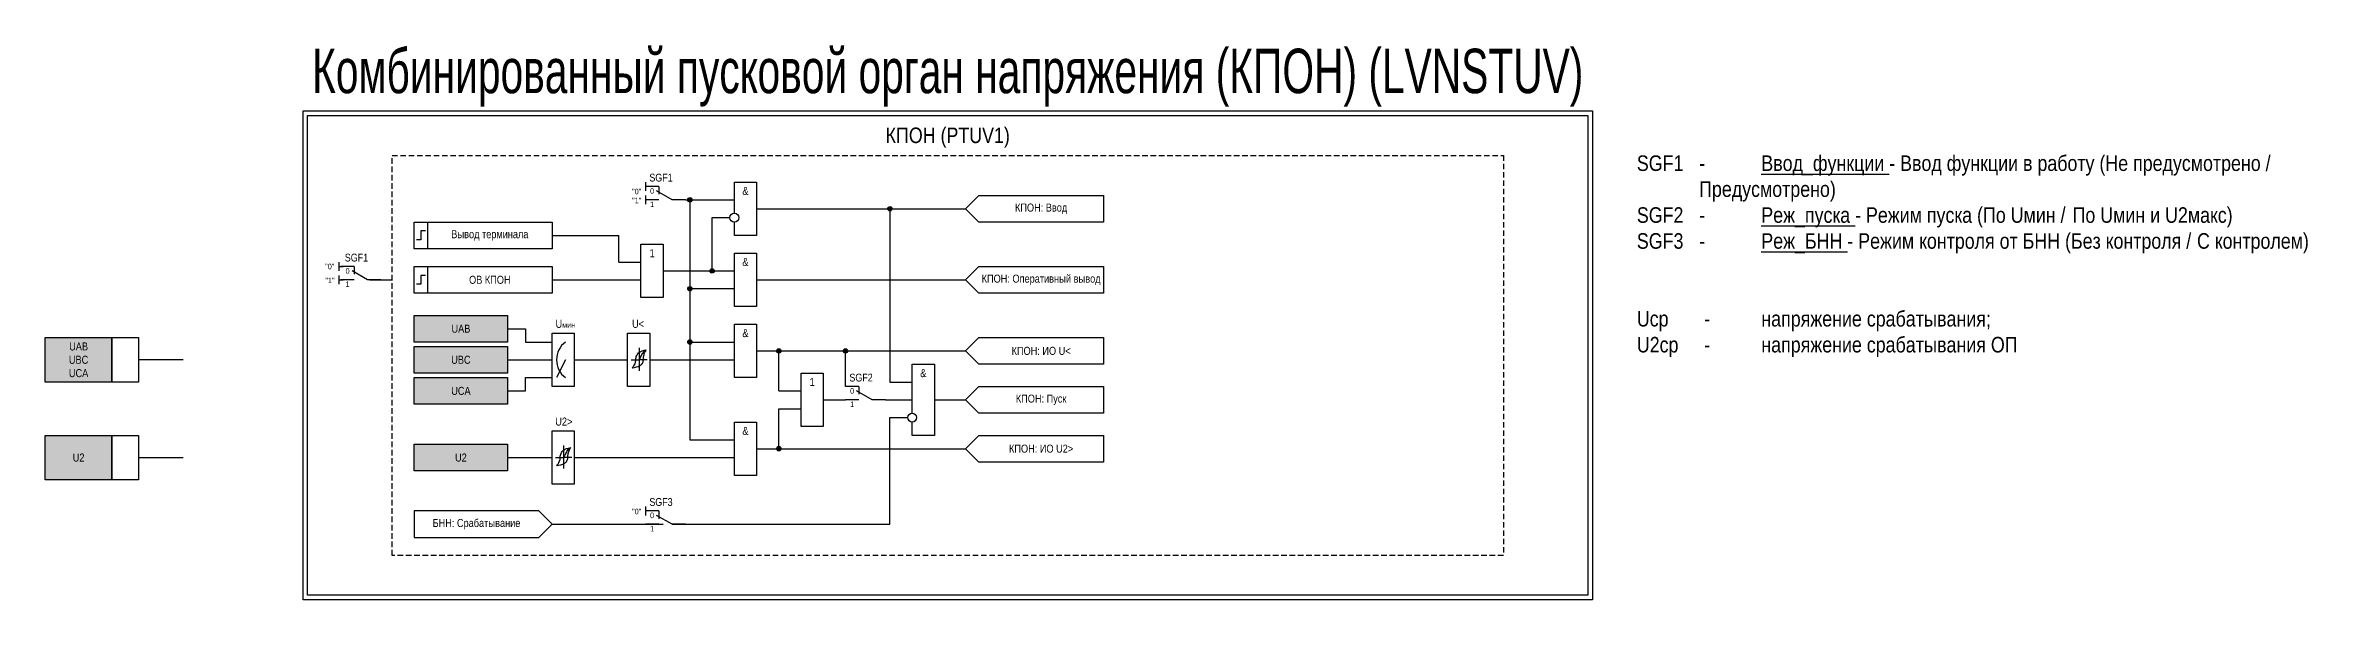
# Model space of a CAD drawing. Header units: millimetres. Extents: x -1768 to 451, y 0 to 125.
# Drawn here: x -58 to 451, y 0 to 125 of the extents above; entities that cross this region are included whole.
import ezdxf
from ezdxf.enums import TextEntityAlignment as Align

# ---------------------------------------------------------------- set-up
doc = ezdxf.new("R2010")
doc.units = ezdxf.units.MM
doc.linetypes.add('штриховая2', pattern=[0.375, 0.25, -0.125])
doc.layers.add('Основная', color=7, linetype='Continuous')
doc.styles.add('1.8_Gost_RD', font='ARIALN.TTF', dxfattribs={"height": 1.8})
doc.styles.add('2.5_Gost_RD', font='ARIALN.TTF', dxfattribs={"height": 2.5})
doc.styles.add('3.5_Gost_RD', font='ARIALN.TTF', dxfattribs={"height": 3.5})
doc.styles.add('Вывод', font='ARIALN.TTF', dxfattribs={"height": 2.5})
doc.styles.add('Компонент', font='ARIALN.TTF', dxfattribs={"height": 3.5})

# ---------------------------------------------------------------- blocks, each defined once
blk = doc.blocks.new('Точка')
at = {"ltscale": 100}
h = blk.add_hatch(color=256, dxfattribs=at)
h.dxf.hatch_style = 1
edge = h.paths.add_edge_path()
edge.add_arc((0, 0), 0.5, 0, 360)
blk.add_circle((0, 0), 0.5, dxfattribs=at)
blk = doc.blocks.new('*U79')
at = {"layer": 'Основная', "color": 0}
blk.add_line((0, 0), (7, 4), dxfattribs=at)
at = {"layer": 'Основная', "ltscale": 0.35}
blk.add_line((6, 6), (6, 2.5), dxfattribs=at)
blk = doc.blocks.new('*U91')
at = {"layer": 'Основная', "color": 0}
for p, q in [((-3, 6), (-9, 6)), ((-3, 0), (-9, 0)), ((9, 0), (3, 0))]:
    blk.add_line(p, q, dxfattribs=at)
at = {"layer": 'Основная', "ltscale": 0.25, "xscale": -1}
blk.add_blockref('*U79', (3, 0), dxfattribs=at)
at = {"layer": 'Основная'}
for tag, height, style, p in [('ОУ', 3.5, 'Компонент', (-2, 10)), ('В1', 2.5, 'Вывод', (-13, 6)), ('В2', 2.5, 'Вывод', (-6, 4)), ('В3', 2.5, 'Вывод', (-6, -2))]:
    blk.add_attdef(tag, text='', height=height, dxfattribs=dict(at, style=style)).set_placement(p, align=Align.MIDDLE_CENTER)
blk = doc.blocks.new('*U81')
at = {"layer": 'Основная', "color": 0}
for p, q in [((-3, 6), (-9, 6)), ((-3, 0), (-9, 0)), ((9, 0), (3, 0))]:
    blk.add_line(p, q, dxfattribs=at)
at = {"layer": 'Основная', "ltscale": 0.25, "xscale": -1}
blk.add_blockref('*U79', (3, 0), dxfattribs=at)
at = {"layer": 'Основная'}
for tag, height, style, p in [('ОУ', 3.5, 'Компонент', (-2, 10)), ('В1', 2.5, 'Вывод', (-14, 6)), ('В2', 2.5, 'Вывод', (-6, 4)), ('В3', 2.5, 'Вывод', (-6, -2))]:
    blk.add_attdef(tag, text='', height=height, dxfattribs=dict(at, style=style)).set_placement(p, align=Align.MIDDLE_CENTER)

msp = doc.modelspace()

# ---------------------------------------------------------------- hatches: boundary and pattern name
at = {"ltscale": 100, "true_color": 0x6bffb3}
h = msp.add_hatch(color=111, dxfattribs=at)
h.dxf.hatch_style = 1
h.paths.add_polyline_path([(25, 64), (46, 64), (46, 58), (25, 58)])
at = {"ltscale": 100, "true_color": 0xf7941d}
h = msp.add_hatch(color=30, dxfattribs=at)
h.dxf.hatch_style = 1
h.paths.add_polyline_path([(-58, 59), (-43, 59), (-43, 49), (-58, 49)])
at = {"ltscale": 100, "true_color": 0x6bffb3}
h = msp.add_hatch(color=111, dxfattribs=at)
h.dxf.hatch_style = 1
h.paths.add_polyline_path([(25, 57), (46, 57), (46, 51), (25, 51)])
h = msp.add_hatch(color=111, dxfattribs=at)
h.dxf.hatch_style = 1
h.paths.add_polyline_path([(25, 50), (46, 50), (46, 44), (25, 44)])
at = {"ltscale": 100, "true_color": 0xf7941d}
h = msp.add_hatch(color=30, dxfattribs=at)
h.dxf.hatch_style = 1
h.paths.add_polyline_path([(-58, 37), (-43, 37), (-43, 27), (-58, 27)])
at = {"ltscale": 100, "true_color": 0x6bffb3}
h = msp.add_hatch(color=111, dxfattribs=at)
h.dxf.hatch_style = 1
h.paths.add_polyline_path([(25, 35), (46, 35), (46, 29), (25, 29)])

# ---------------------------------------------------------------- linework, layer by layer
at = {"ltscale": 100}
for p, q in [((56, 82), (71, 82)), ((71, 76), (71, 82)), ((92, 74), (92, 86)), ((92, 86), (96, 86)), ((56, 72), (76, 72)), ((97, 70), (87, 70))]:
    msp.add_line(p, q, dxfattribs=at)
at = {"color": 6, "ltscale": 100}
for p, q in [((8, 76), (8, 74)), ((8, 75), (9, 75)), ((8, 73), (8, 71)), ((8, 72), (9, 72))]:
    msp.add_line(p, q, dxfattribs=at)
at = {"color": 3, "ltscale": 100}
for points in [[(0, 110), (290, 110), (290, 0), (0, 0)], [(1, 109), (289, 109), (289, 1), (1, 1)]]:
    msp.add_lwpolyline(points, close=True, dxfattribs=at)
at = {"color": 6, "ltscale": 100}
for points in [[(15, 72), (20, 72)], [(15, 72), (15, 72), (15, 72), (20, 72)]]:
    msp.add_lwpolyline(points, dxfattribs=at)
at = {"ltscale": 100}
for points in [[(25, 64), (46, 64), (46, 58), (25, 58)], [(-58, 59), (-43, 59), (-43, 49), (-58, 49)], [(-43, 59), (-37, 59), (-37, 49), (-43, 49)], [(25, 57), (46, 57), (46, 51), (25, 51)], [(25, 50), (46, 50), (46, 44), (25, 44)], [(-58, 37), (-43, 37), (-43, 27), (-58, 27)], [(-43, 37), (-37, 37), (-37, 27), (-43, 27)], [(25, 35), (46, 35), (46, 29), (25, 29)]]:
    msp.add_lwpolyline(points, close=True, dxfattribs=at)
for points in [[(46, 61), (50, 61), (50, 58), (56, 58)], [(46, 54), (56, 54)], [(46, 47), (50, 47), (50, 50), (56, 50)]]:
    msp.add_lwpolyline(points, dxfattribs=at)
at = {"layer": 'Основная', "ltscale": 100}
for p, q in [((77, 94), (77, 92)), ((77, 91), (77, 89)), ((56, 58.5), (56, 60)), ((56, 60), (61, 60)), ((56, 51), (56, 59)), ((61, 60), (61, 54)), ((73, 58.5), (73, 60)), ((73, 60), (78, 60)), ((73, 51), (73, 59)), ((78, 60), (78, 54)), ((107, 47), (107, 56)), ((122, 48), (122, 56)), ((-27, 54), (-37, 54)), ((56, 48), (56, 51)), ((61, 54), (61, 48)), ((73, 48), (73, 51)), ((78, 54), (97, 54)), ((78, 54), (78, 48)), ((61, 48), (56, 48)), ((78, 48), (73, 48)), ((107, 34), (107, 43)), ((132, 17), (132, 41)), ((56, 36.5), (56, 38)), ((56, 38), (61, 38)), ((56, 29), (56, 37)), ((61, 38), (61, 32)), ((61, 32), (61, 26)), ((61, 32), (97, 32)), ((56, 26), (56, 29)), ((61, 26), (56, 26)), ((77, 21), (77, 19)), ((56, 17), (81, 17)), ((83, 17), (132, 17))]:
    msp.add_line(p, q, dxfattribs=at)
at = {"layer": 'Основная'}
for p, q in [((75.6, 56.72), (75.6, 51.52)), ((58.6, 34.72), (58.6, 29.52))]:
    msp.add_line(p, q, dxfattribs=at)
at = {"layer": 'Основная', "color": 7, "ltscale": 100}
for p, q in [((59, 54), (57, 50)), ((61, 54), (73, 54)), ((73.79, 54), (75.6, 54)), ((77.42, 54), (75.6, 54)), ((-37, 32), (-27, 32)), ((46, 32), (56, 32)), ((56.79, 32), (58.6, 32)), ((60.42, 32), (58.6, 32))]:
    msp.add_line(p, q, dxfattribs=at)
at = {"layer": 'Основная', "linetype": 'штриховая2', "ltscale": 5}
msp.add_lwpolyline([(20, 100), (270, 100), (270, 10), (20, 10)], close=True, dxfattribs=at)
at = {"layer": 'Основная', "ltscale": 100}
for points in [[(97, 87), (97, 94), (102, 94), (102, 82), (97, 82), (97, 85)], [(86, 90), (97, 90)], [(87, 90), (87, 90), (87, 58), (97, 58), (97, 58), (97, 58)], [(87, 90), (87, 90), (87, 50), (87, 50), (87, 36), (97, 36)], [(102, 88), (149, 88)], [(132, 88), (132, 88), (132, 49), (132, 49)], [(71, 76), (71, 76), (71, 76), (76, 76)], [(81, 74), (81, 74), (81, 74), (97, 74)], [(102, 72), (149, 72)], [(102, 56), (102, 56), (102, 56), (149, 56)], [(137, 50), (137, 53), (142, 53), (142, 37), (137, 37), (137, 40)], [(137, 42), (137, 51)], [(107, 47), (112, 47)], [(132, 49), (137, 49)], [(107, 43), (112, 43)], [(117, 45), (122, 45)], [(117, 45), (122, 45), (122, 45), (122, 45)], [(131, 45), (137, 45)], [(132, 41), (136, 41)], [(142, 45), (149, 45)], [(102, 34), (149, 34)], [(56, 17), (53, 20), (25, 20), (25, 14), (53, 14), (56, 17)]]:
    msp.add_lwpolyline(points, dxfattribs=at)
at = {"layer": 'Основная', "color": 0, "ltscale": 100}
for points in [[(180, 91), (180, 85), (152, 85), (149, 88), (152, 91)], [(180, 75), (180, 69), (152, 69), (149, 72), (152, 75)]]:
    msp.add_lwpolyline(points, close=True, dxfattribs=at)
at = {"layer": 'Основная', "ltscale": 100}
for points in [[(25, 85), (56, 85), (56, 79), (25, 79)], [(25, 85), (28, 85), (28, 79), (25, 79)], [(76, 80), (81, 80), (81, 68), (76, 68)], [(97, 78), (102, 78), (102, 66), (97, 66)], [(25, 75), (56, 75), (56, 69), (25, 69)], [(25, 75), (28, 75), (28, 69), (25, 69)], [(97, 62), (102, 62), (102, 50), (97, 50)], [(112, 51), (117, 51), (117, 39), (112, 39)], [(97, 40), (102, 40), (102, 28), (97, 28)]]:
    msp.add_lwpolyline(points, close=True, dxfattribs=at)
at = {"layer": 'Основная', "lineweight": 30, "ltscale": 100}
for points in [[(27.5, 83), (26.5, 83), (26.5, 81), (25.5, 81)], [(27.5, 73), (26.5, 73), (26.5, 71), (25.5, 71)]]:
    msp.add_lwpolyline(points, dxfattribs=at)
at = {"layer": 'Основная', "color": 0, "ltscale": 100}
for points in [[(149, 56), (152, 59), (180, 59), (180, 53), (152, 53), (149, 56)], [(149, 45), (152, 48), (180, 48), (180, 42), (152, 42), (149, 45)], [(149, 34), (152, 37), (180, 37), (180, 31), (152, 31), (149, 34)]]:
    msp.add_lwpolyline(points, dxfattribs=at)
at = {"layer": 'Основная'}
msp.add_circle((97, 86), 1, dxfattribs=at)
at = {"layer": 'Основная', "ltscale": 100}
msp.add_circle((137, 41), 1, dxfattribs=at)
at = {"layer": 'Основная', "color": 7, "ltscale": 100}
msp.add_arc((62, 54), 5, 126.8699, 233.1301, dxfattribs=at)
at = {"layer": 'Основная'}
for points in [[(74.8, 53.92), (74.95, 54.71), (75.44, 55.54), (77.2, 56.26)], [(75.6, 54), (76, 54.72), (76.47, 55.6), (77.2, 56.26)], [(76.48, 53.92), (76.6, 54.71), (76.81, 55.54), (77.2, 56.26)], [(74.8, 53.92), (74.6, 53.13), (74, 52.12)], [(76.48, 53.92), (76.25, 53.13), (75.76, 52.67), (74, 52.12)], [(57.8, 31.92), (57.6, 31.13), (57, 30.12)], [(59.48, 31.92), (59.25, 31.13), (58.76, 30.67), (57, 30.12)], [(57.8, 31.92), (57.95, 32.71), (58.44, 33.54), (60.2, 34.26)], [(58.6, 32), (59, 32.72), (59.47, 33.6), (60.2, 34.26)], [(59.48, 31.92), (59.6, 32.71), (59.81, 33.54), (60.2, 34.26)]]:
    msp.add_spline(points, degree=3, dxfattribs=at)

# ---------------------------------------------------------------- block references
at = {"layer": 'Основная', "ltscale": 0.25}
ref = msp.add_blockref('*U91', (81.5, 90), dxfattribs=dict(at, xscale=0.5, yscale=0.5, zscale=0.5))
ref.add_attrib('ОУ', 'SGF1', dxfattribs={"height": 1.75, "style": 'Компонент'}).set_placement((80.5, 95), align=Align.MIDDLE_CENTER)
ref.add_attrib('В2', '0', dxfattribs={"height": 1.25, "style": 'Вывод'}).set_placement((78.5, 92), align=Align.MIDDLE_CENTER)
ref.add_attrib('В3', '1', dxfattribs={"height": 1.25, "style": 'Вывод'}).set_placement((78.5, 89), align=Align.MIDDLE_CENTER)
at = {"layer": 'Основная', "ltscale": 100}
for p in [(87, 90), (132, 88), (92, 74), (87, 70), (87, 58)]:
    msp.add_blockref('Точка', p, dxfattribs=at)
at = {"layer": 'Основная', "color": 6, "ltscale": 0.25, "xscale": 0.5, "yscale": 0.5, "zscale": 0.5}
msp.add_blockref('*U81', (13, 72), dxfattribs=at).add_auto_attribs({'ОУ': 'SGF1', 'В1': '"0"', 'В2': '0', 'В3': '1'})
at = {"layer": 'Основная', "color": 3, "ltscale": 100}
for p in [(107, 56), (122, 56), (107, 34)]:
    msp.add_blockref('Точка', p, dxfattribs=at)
at = {"layer": 'Основная', "ltscale": 0.25}
ref = msp.add_blockref('*U91', (126.5, 45), dxfattribs=dict(at, xscale=0.5, yscale=0.5, zscale=0.5))
ref.add_attrib('ОУ', 'SGF2', dxfattribs={"height": 1.75, "style": 'Компонент'}).set_placement((125.5, 50), align=Align.MIDDLE_CENTER)
ref.add_attrib('В2', '0', dxfattribs={"height": 1.25, "style": 'Вывод'}).set_placement((123.5, 47), align=Align.MIDDLE_CENTER)
ref.add_attrib('В3', '1', dxfattribs={"height": 1.25, "style": 'Вывод'}).set_placement((123.5, 44), align=Align.MIDDLE_CENTER)
ref = msp.add_blockref('*U91', (81.5, 17), dxfattribs=dict(at, xscale=0.5, yscale=0.5, zscale=0.5))
ref.add_attrib('ОУ', 'SGF3', dxfattribs={"height": 1.75, "style": 'Компонент'}).set_placement((80.5, 22), align=Align.MIDDLE_CENTER)
ref.add_attrib('В2', '0', dxfattribs={"height": 1.25, "style": 'Вывод'}).set_placement((78.5, 19), align=Align.MIDDLE_CENTER)
ref.add_attrib('В3', '1', dxfattribs={"height": 1.25, "style": 'Вывод'}).set_placement((78.5, 16), align=Align.MIDDLE_CENTER)

# ---------------------------------------------------------------- texts
at = {"color": 30, "ltscale": 100, "style": '3.5_Gost_RD'}
for s, insert, char_height, width, attachment_point in [('{\\W0.8;\\C3;Комбинированный пусковой орган напряжения (КПОН) (LVNSTUV)}', (145, 117.5), 10, 290, 5), ('\\pt108.5;КПОН (PTUV1)', (145, 104), 3.5, 250, 5), ('SGF1^I-^I{\\LВвод_функции} - Ввод функции в работу (Не предусмотрено /^I^I^IПредусмотрено)\\PSGF2^I-^I{\\LРеж_пуска} - Режим пуска (По Uмин /^IПо Uмин и U2макс)\\PSGF3^I-^I{\\LРеж_БНН} - Режим контроля от БНН (Без контроля /^IС контролем)\\P\\P\\PUср^I - ^Iнапряжение срабатывания;\\PU2ср^I - ^Iнапряжение срабатывания ОП', (300, 100), 3.5, 165, 1)]:
    msp.add_mtext(s, dxfattribs=dict(at, insert=insert, char_height=char_height, width=width, attachment_point=attachment_point))
at = {"color": 6, "ltscale": 100, "insert": (5, 72.5), "char_height": 1.25, "attachment_point": 1, "style": '3.5_Gost_RD'}
msp.add_mtext_dynamic_manual_height_columns('"1"', width=2, gutter_width=17.5, heights=[0], dxfattribs=at)
at = {"ltscale": 100, "char_height": 1.8, "attachment_point": 5, "style": '1.8_Gost_RD'}
for s, insert, width in [('UAB', (35.5, 61), 21), ('UAB\\PUBC\\PUCA', (-50.5, 54), 15), ('UBC', (35.5, 54), 21), ('UCA', (35.5, 47), 21), ('U2', (-50.5, 32), 15), ('U2', (35.5, 32), 21)]:
    msp.add_mtext(s, dxfattribs=dict(at, insert=insert, width=width))
at = {"layer": 'Основная', "ltscale": 100, "char_height": 1.25, "attachment_point": 1, "style": '3.5_Gost_RD'}
for s, insert in [('"0"', (74, 92.5)), ('"1"', (74, 90.5)), ('"0"', (74, 20.5))]:
    msp.add_mtext_dynamic_manual_height_columns(s, width=2, gutter_width=17.5, heights=[0], dxfattribs=dict(at, insert=insert))
at = {"layer": 'Основная', "ltscale": 100, "char_height": 1.8, "width": 5, "attachment_point": 5, "style": '2.5_Gost_RD'}
for s, insert in [('&', (99.5, 92)), ('1', (78.5, 78)), ('&', (99.5, 76)), ('&', (99.5, 60)), ('&', (139.5, 51)), ('1', (114.5, 49)), ('&', (99.5, 38))]:
    msp.add_mtext(s, dxfattribs=dict(at, insert=insert))
at = {"layer": 'Основная', "color": 0, "ltscale": 100, "char_height": 1.8, "width": 28, "attachment_point": 5, "style": '2.5_Gost_RD'}
for s, insert in [('КПОН: Ввод', (166, 88)), ('{\\C256;Вывод терминала}', (42, 82)), ('{\\C256;ОВ КПОН}', (42, 72)), ('{\\C256;КПОН: Оперативный вывод}', (166, 72)), ('{\\C256;КПОН: ИО U<}', (166, 56)), ('{\\C256;КПОН: Пуск}', (166, 45)), ('{\\C256;КПОН: ИО U2>}', (166, 34)), ('БНН: Срабатывание', (39, 17))]:
    msp.add_mtext(s, dxfattribs=dict(at, insert=insert))
at = {"layer": 'Основная', "color": 7, "ltscale": 100, "char_height": 1.8, "attachment_point": 1, "style": '1.8_Gost_RD'}
for s, width, insert in [('\\pi2.78586;U{\\H0.66667x;мин}', 11, (54, 63)), ('U<', 4, (74, 63)), ('\\pi3.7178;U2>', 11, (53, 41))]:
    msp.add_mtext_dynamic_manual_height_columns(s, width=width, gutter_width=17.5, heights=[0], dxfattribs=dict(at, insert=insert))

doc.saveas('drawing.dxf')
